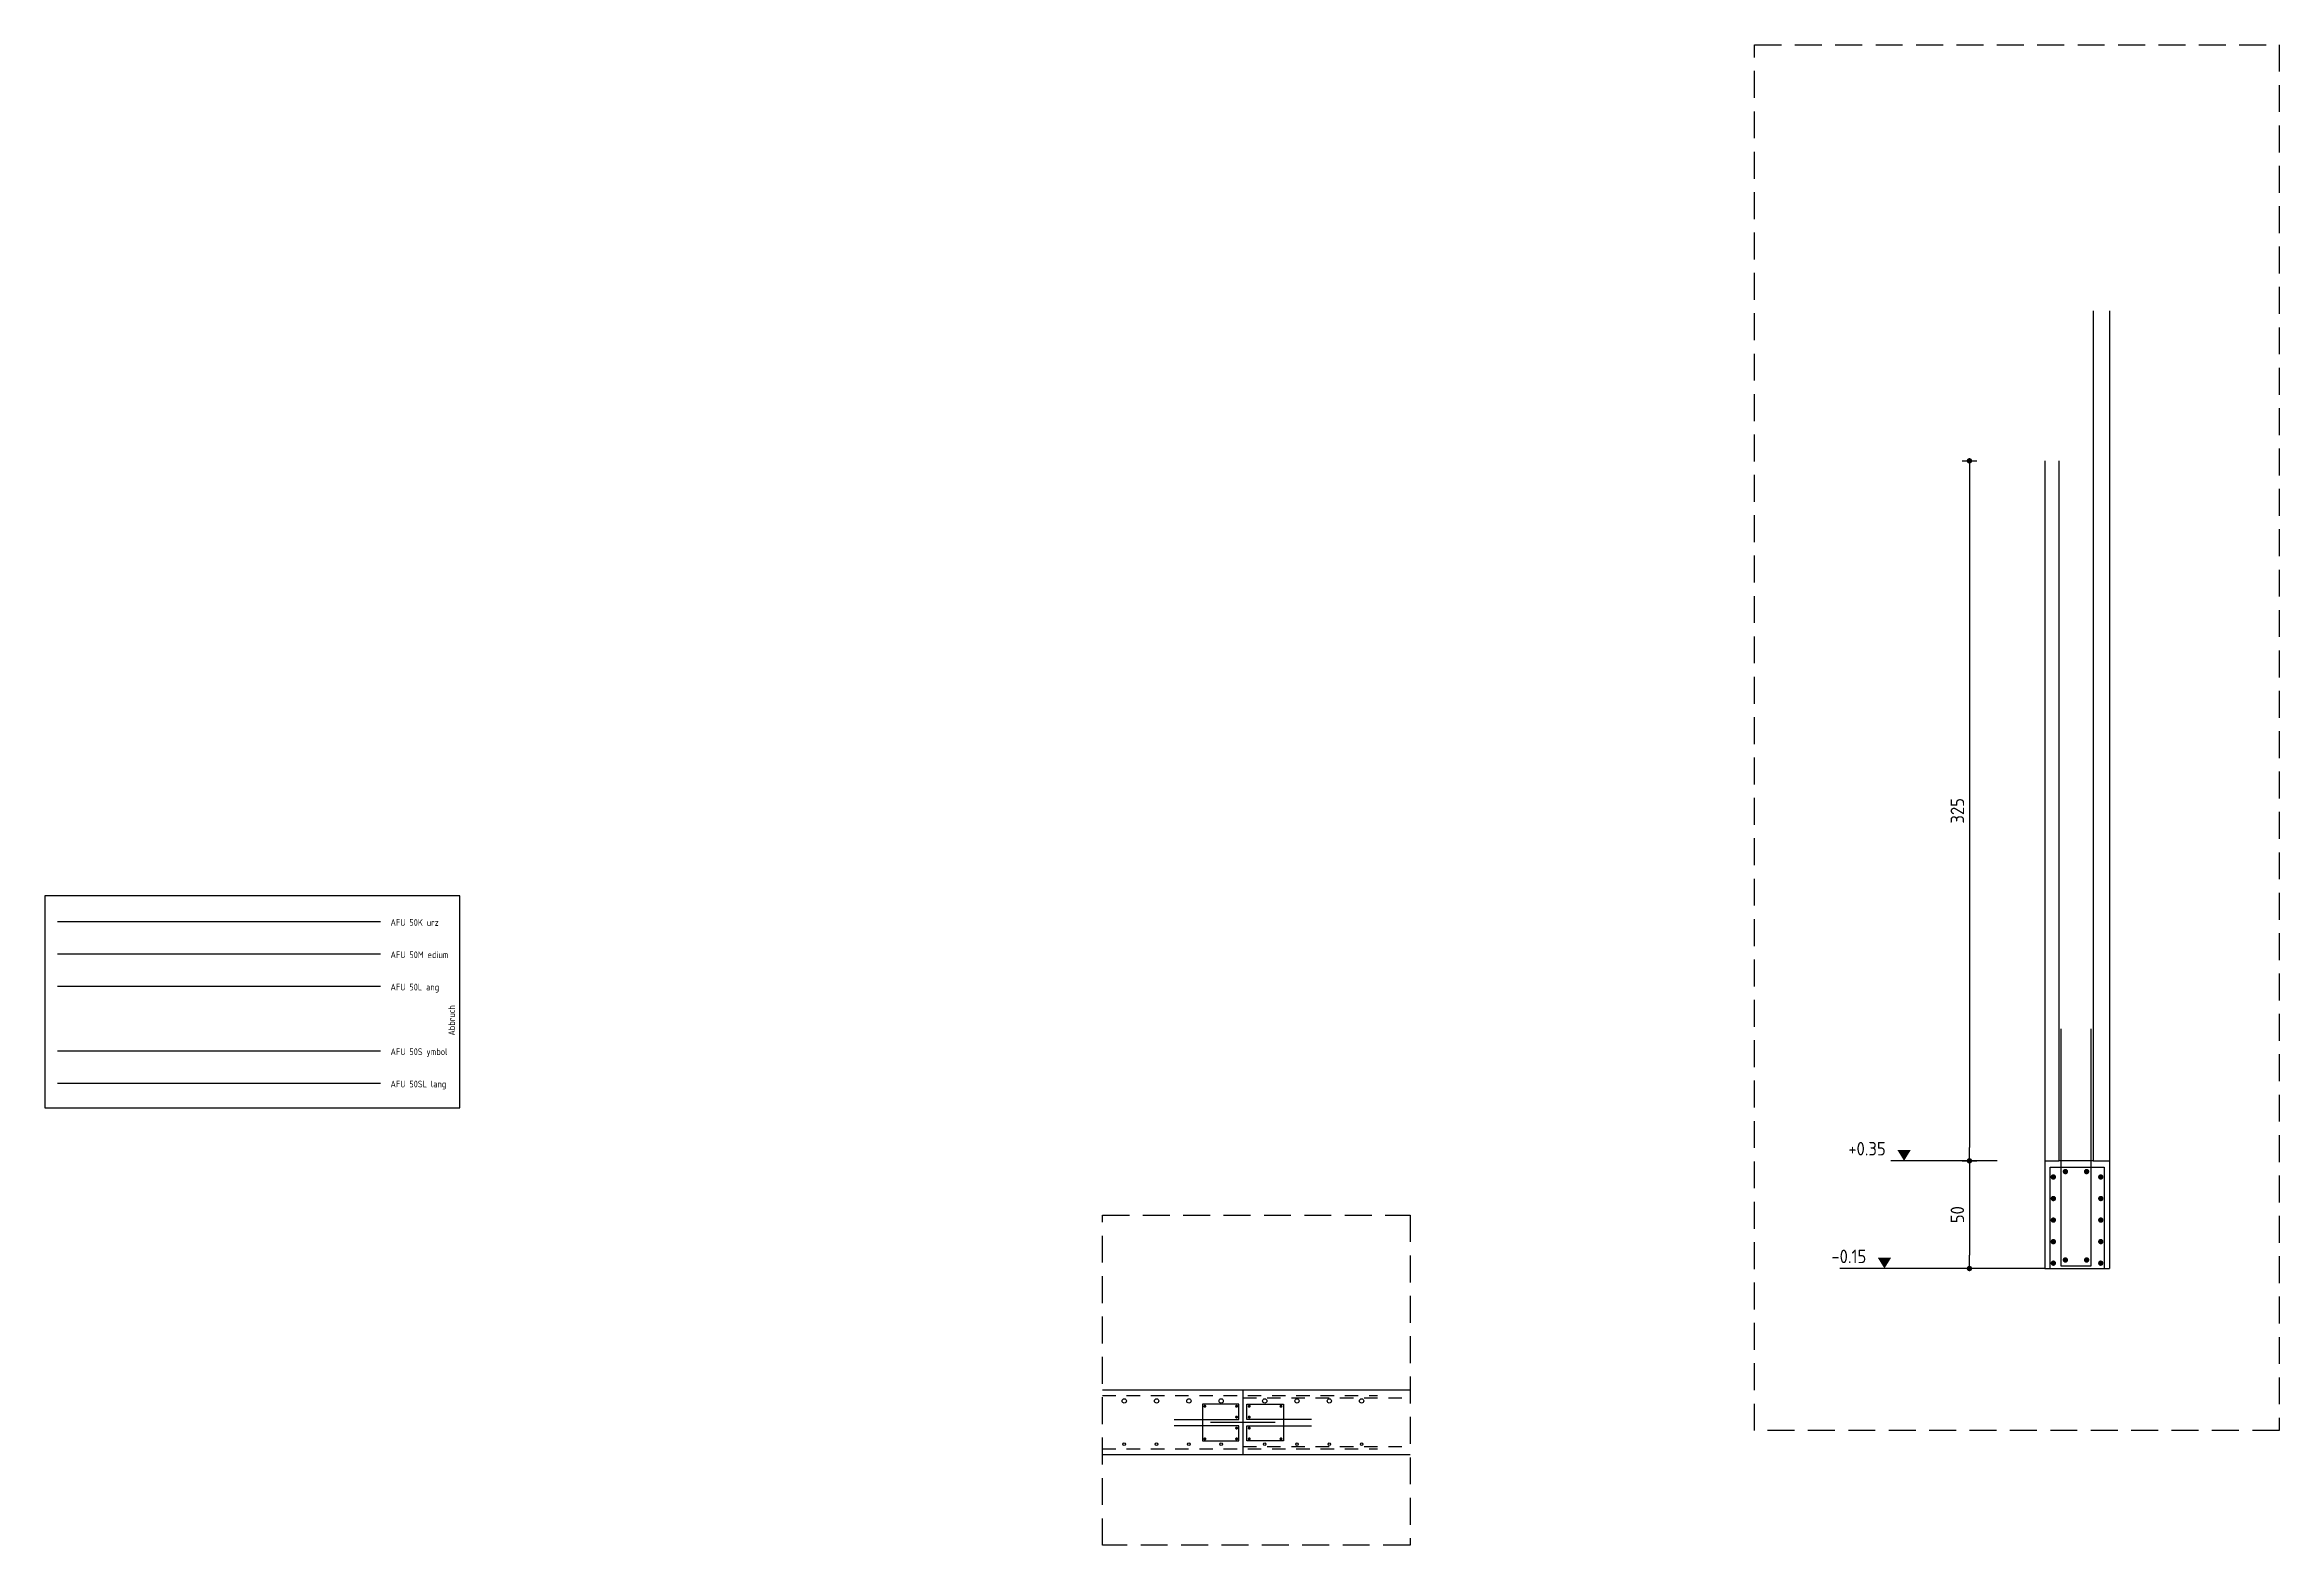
# Model space of a CAD drawing. Extents: x -13 to 84.9, y 0 to 56.9.
# Drawn here: x 4.6 to 25.34, y 42.98 to 56.91 of the extents above; entities that cross this region are included whole.
import ezdxf

# ---------------------------------------------------------------- set-up
doc = ezdxf.new("R2010")
doc.units = 0
doc.header["$LTSCALE"] = 0.5
for name, pattern in [('AUSGEZOGEN', [1000.01, 1000, 0.01]), ('DASHED', [0.75, 0.5, -0.25]), ('HIDDEN', [0.375, 0.25, -0.125]), ('STRICHLINIE', [0.75, 0.5, -0.25])]:
    doc.linetypes.add(name, pattern=pattern)
for name, color, linetype in [('AFU', 7, 'Continuous'), ('BETON', 7, 'Continuous'), ('DETAIL', 7, 'Continuous'), ('HILFE', 7, 'Continuous'), ('koten', 7, 'Continuous'), ('MASSE', 7, 'Continuous'), ('RND', 7, 'Continuous')]:
    doc.layers.add(name, color=color, linetype=linetype)
doc.styles.add('txt', font='isocp.shx')
doc.linetypes.add('ABBRUCH', pattern='A,0.15,-0.15,["x",Standard,S=0.07,R=0,X=-0.1,Y=-0.0238],-0.005', length=0.305)
doc.linetypes.add('AFU_50K', pattern='A,0.15,["/",Standard,S=0.2,R=0,X=-0.01,Y=-0.1],0.07,["/",Standard,S=0.2,R=0,X=-0.01,Y=-0.1],0.15', length=0.37)
doc.linetypes.add('AFU_50L', pattern='A,0.75,["/",Standard,S=0.2,R=0,X=-0.01,Y=-0.1],0.07,["/",Standard,S=0.2,R=0,X=-0.01,Y=-0.1],0.75', length=1.57)
doc.linetypes.add('AFU_50M', pattern='A,0.45,["/",Standard,S=0.2,R=0,X=-0.01,Y=-0.1],0.07,["/",Standard,S=0.2,R=0,X=-0.01,Y=-0.1],0.45', length=0.97)
doc.linetypes.add('AFU_50S', pattern='A,0,-0.15,["/",Standard,S=0.2,R=0,X=-0.01,Y=-0.1],0,-0.07,["/",Standard,S=0.2,R=0,X=-0.01,Y=-0.1],-0.15', length=0.37)
doc.linetypes.add('AFU_50SL', pattern='A,0,-0.75,["/",Standard,S=0.2,R=0,X=-0.01,Y=-0.1],0,-0.07,["/",Standard,S=0.2,R=0,X=-0.01,Y=-0.1],-0.75', length=1.57)
doc.dimstyles.new('DOT_I', dxfattribs={"dimscale": 0.5, "dimtxt": 0.25, "dimasz": 0.25, "dimexe": 0.1, "dimexo": 0.3, "dimgap": 0.1, "dimtad": 1, "dimdec": 3, "dimzin": 3, "dimtxsty": 'txt', "dimblk": 'DOT', "dimblk1": 'DOT', "dimblk2": 'DOT', "dimsah": 1, "dimcen": 0.1, "dimse1": 1, "dimse2": 1, "dimazin": 0, "dimtfac": 1, "dimtdec": 4, "dimtix": 1, "dimtmove": 2, "dimatfit": 3, "dimfxl": 0, "dimtvp": 1, "dimtolj": 1, "dimtzin": 0, "dimarcsym": 0})

# ---------------------------------------------------------------- blocks, each defined once
blk = doc.blocks.new('DOT')
at = {"layer": 'MASSE', "color": 7, "linetype": 'Continuous'}
for p, q in [((0, 0), (-1, 0)), ((0, 0.54), (0, -0.54))]:
    blk.add_line(p, q, dxfattribs=at)
at = {"layer": 'MASSE', "color": 7, "linetype": 'Continuous', "const_width": 0.2}
blk.add_lwpolyline([(-0.1, 0, 1), (0.1, 0, 1)], format="xyb", close=True, dxfattribs=at)
blk = doc.blocks.new('*D1233')
at = {"layer": 'Defpoints', "color": 0, "linetype": 'AUSGEZOGEN', "transparency": 16777216}
for p in [(22.468, 46.548), (22.468, 45.548), (22.468, 45.548)]:
    blk.add_point(p, dxfattribs=at)
at = {"layer": 'MASSE', "color": 0, "linetype": 'AUSGEZOGEN', "lineweight": -2, "transparency": 16777216}
blk.add_line((22.468, 46.423), (22.468, 45.673), dxfattribs=at)
at = {"layer": 'MASSE', "color": 0, "linetype": 'AUSGEZOGEN', "lineweight": -2, "transparency": 16777216, "xscale": 0.125, "yscale": 0.125, "zscale": 0.125}
for p, rotation in [((22.468, 46.548), 90), ((22.468, 45.548), 270)]:
    blk.add_blockref('DOT', p, dxfattribs=dict(at, rotation=rotation))
at = {"layer": 'MASSE', "color": 0, "linetype": 'AUSGEZOGEN', "transparency": 16777216, "insert": (22.356, 46.048), "char_height": 0.125, "attachment_point": 5, "rotation": 90, "style": 'txt'}
blk.add_mtext('\\A1;50', dxfattribs=at)
blk = doc.blocks.new('*D1234')
at = {"layer": 'Defpoints', "color": 0, "linetype": 'AUSGEZOGEN', "transparency": 16777216}
for p in [(22.468, 53.048), (22.468, 46.548), (22.468, 46.548)]:
    blk.add_point(p, dxfattribs=at)
at = {"layer": 'MASSE', "color": 0, "linetype": 'AUSGEZOGEN', "lineweight": -2, "transparency": 16777216}
blk.add_line((22.468, 52.923), (22.468, 46.673), dxfattribs=at)
at = {"layer": 'MASSE', "color": 0, "linetype": 'AUSGEZOGEN', "lineweight": -2, "transparency": 16777216, "xscale": 0.125, "yscale": 0.125, "zscale": 0.125}
for p, rotation in [((22.468, 53.048), 90), ((22.468, 46.548), 270)]:
    blk.add_blockref('DOT', p, dxfattribs=dict(at, rotation=rotation))
at = {"layer": 'MASSE', "color": 0, "linetype": 'AUSGEZOGEN', "transparency": 16777216, "insert": (22.356, 49.798), "char_height": 0.125, "attachment_point": 5, "rotation": 90, "style": 'txt'}
blk.add_mtext('\\A1;325', dxfattribs=at)
blk = doc.blocks.new('okrd_o')
at = {"layer": 'koten', "color": 7, "linetype": 'Continuous'}
blk.add_solid([(-0.125, 0.202), (0.125, 0.202), (0, 0)], dxfattribs=at)
at = {"layer": 'koten', "style": 'txt'}
blk.add_attdef('OKRD', (0.25, 0.1), '', height=0.25, dxfattribs=at)

msp = doc.modelspace()

# ---------------------------------------------------------------- linework, layer by layer
at = {"layer": 'AFU', "color": 8, "linetype": 'AFU_50K'}
for p, q in [((7.71996, 48.76754), (4.71996, 48.76754)), ((23.61728, 46.54812), (23.29728, 46.54812)), ((23.16728, 45.54812), (23.76728, 45.54812)), ((15.72416, 44.4174), (15.72416, 43.8174))]:
    msp.add_line(p, q, dxfattribs=at)
at = {"layer": 'AFU', "color": 8, "linetype": 'AFU_50M'}
msp.add_line((7.71996, 48.46754), (4.71996, 48.46754), dxfattribs=at)
at = {"layer": 'AFU', "color": 8, "linetype": 'AFU_50L'}
msp.add_line((7.71996, 48.16754), (4.71996, 48.16754), dxfattribs=at)
at = {"layer": 'AFU', "color": 8, "linetype": 'AFU_50S'}
msp.add_line((7.71996, 47.56754), (4.71996, 47.56754), dxfattribs=at)
at = {"layer": 'AFU', "color": 8, "linetype": 'AFU_50SL'}
msp.add_line((7.71996, 47.26754), (4.71996, 47.26754), dxfattribs=at)
at = {"layer": 'AFU', "color": 1, "linetype": 'AUSGEZOGEN'}
msp.add_line((16.02416, 44.1174), (15.42416, 44.1174), dxfattribs=at)
at = {"layer": 'AFU', "color": 8, "linetype": 'ABBRUCH'}
msp.add_lwpolyline([(4.60142, 47.04139), (8.45597, 47.04139), (8.45597, 49.00815), (4.60142, 49.00815)], close=True, dxfattribs=at)
at = {"layer": 'BETON', "color": 6, "linetype": 'AUSGEZOGEN'}
for p, q in [((23.61728, 54.44086), (23.61728, 46.54812)), ((23.76728, 54.44086), (23.76728, 45.54812)), ((23.16728, 53.04812), (23.16728, 45.54812)), ((23.29728, 53.04812), (23.29728, 46.54812)), ((23.16728, 46.54812), (23.29728, 46.54812)), ((23.61728, 46.54812), (23.76728, 46.54812)), ((23.16728, 45.54812), (21.26431, 45.54812))]:
    msp.add_line(p, q, dxfattribs=at)
at = {"layer": 'BETON', "color": 6, "linetype": 'AUSGEZOGEN', "lineweight": -2}
for p, q in [((17.27513, 44.4174), (14.41982, 44.4174)), ((17.27513, 43.8174), (14.41982, 43.8174))]:
    msp.add_line(p, q, dxfattribs=at)
at = {"layer": 'DETAIL', "color": 102, "linetype": 'STRICHLINIE'}
for points in [[(25.34451, 56.91204), (25.34451, 44.04268), (20.47312, 44.04268), (20.47312, 56.91204)], [(14.41982, 42.97773), (14.41982, 46.04431), (17.27513, 46.04431), (17.27513, 42.97773)]]:
    msp.add_lwpolyline(points, close=True, dxfattribs=at)
at = {"layer": 'HILFE', "color": 102, "linetype": 'AUSGEZOGEN'}
msp.add_line((22.72558, 46.54812), (21.73942, 46.54812), dxfattribs=at)
at = {"layer": 'RND', "color": 1, "linetype": 'AUSGEZOGEN'}
for points in [[(23.31728, 47.77313), (23.31728, 45.57313), (23.59728, 45.57313), (23.59728, 47.77313)], [(23.21728, 45.54812), (23.21728, 46.48812), (23.71728, 46.48812), (23.71728, 45.54812)], [(15.08738, 44.1474), (15.68738, 44.1474), (15.68738, 44.2874), (15.34738, 44.2874), (15.34738, 43.9474), (15.68738, 43.9474), (15.68738, 44.0874), (15.08738, 44.0874)], [(16.36095, 44.1474), (15.76095, 44.1474), (15.76095, 44.2874), (16.10095, 44.2874), (16.10095, 43.9474), (15.76095, 43.9474), (15.76095, 44.0874), (16.36095, 44.0874)]]:
    msp.add_lwpolyline(points, dxfattribs=at)
at = {"layer": 'RND', "color": 7, "linetype": 'AUSGEZOGEN'}
for points, const_width in [([(23.34636, 46.44777, 1), (23.37136, 46.44777, 1)], 0.025), ([(23.5682, 46.44777, -1), (23.5432, 46.44777, -1)], 0.025), ([(23.23465, 46.3977, 1), (23.25965, 46.3977, 1)], 0.025), ([(23.69991, 46.3977, -1), (23.67491, 46.3977, -1)], 0.025), ([(23.23465, 46.1977, 1), (23.25965, 46.1977, 1)], 0.025), ([(23.69991, 46.1977, -1), (23.67491, 46.1977, -1)], 0.025), ([(23.23465, 45.9977, 1), (23.25965, 45.9977, 1)], 0.025), ([(23.69991, 45.9977, -1), (23.67491, 45.9977, -1)], 0.025), ([(23.23465, 45.7977, 1), (23.25965, 45.7977, 1)], 0.025), ([(23.34636, 45.62732, 1), (23.37136, 45.62732, 1)], 0.025), ([(23.5682, 45.62732, -1), (23.5432, 45.62732, -1)], 0.025), ([(23.69991, 45.7977, -1), (23.67491, 45.7977, -1)], 0.025), ([(23.23465, 45.5977, 1), (23.25965, 45.5977, 1)], 0.025), ([(23.69991, 45.5977, -1), (23.67491, 45.5977, -1)], 0.025), ([(15.37775, 44.26873, -1), (15.36375, 44.26873, -1)], 0.014), ([(15.67235, 44.26873, -1), (15.65835, 44.26873, -1)], 0.014), ([(15.77598, 44.26873, 1), (15.78998, 44.26873, 1)], 0.014), ([(16.07058, 44.26873, 1), (16.08458, 44.26873, 1)], 0.014), ([(15.37775, 43.96607, 1), (15.36375, 43.96607, 1)], 0.014), ([(15.67235, 44.16859, -1), (15.65835, 44.16859, -1)], 0.014), ([(15.67235, 44.06622, 1), (15.65835, 44.06622, 1)], 0.014), ([(15.67235, 43.96607, 1), (15.65835, 43.96607, 1)], 0.014), ([(15.77598, 44.16859, 1), (15.78998, 44.16859, 1)], 0.014), ([(15.77598, 44.06622, -1), (15.78998, 44.06622, -1)], 0.014), ([(15.77598, 43.96607, -1), (15.78998, 43.96607, -1)], 0.014), ([(16.07058, 43.96607, -1), (16.08458, 43.96607, -1)], 0.014)]:
    msp.add_lwpolyline(points, format="xyb", close=True, dxfattribs=dict(at, const_width=const_width))
at = {"layer": 'RND', "color": 7, "linetype": 'HIDDEN'}
for points in [[(14.41982, 44.36911), (16.97416, 44.36911)], [(15.72416, 44.34624), (17.27513, 44.34624)], [(14.41982, 43.87405), (16.97416, 43.87405)], [(15.72416, 43.89474), (17.27513, 43.89474)]]:
    msp.add_lwpolyline(points, dxfattribs=at)
at = {"layer": 'RND', "color": 7, "linetype": 'AUSGEZOGEN'}
for centre, radius in [((14.6222, 44.31873), 0.02), ((14.9222, 44.31873), 0.02), ((15.2222, 44.31873), 0.02), ((15.5222, 44.31873), 0.02), ((15.92613, 44.31873), 0.02), ((16.22613, 44.31873), 0.02), ((16.52613, 44.31873), 0.02), ((16.82613, 44.31873), 0.02), ((14.6222, 43.91723), 0.012), ((14.9222, 43.91723), 0.012), ((15.2222, 43.91723), 0.012), ((15.5222, 43.91723), 0.012), ((15.92613, 43.91723), 0.012), ((16.22613, 43.91723), 0.012), ((16.52613, 43.91723), 0.012), ((16.82613, 43.91723), 0.012)]:
    msp.add_circle(centre, radius, dxfattribs=at)

# ---------------------------------------------------------------- block references
at = {"layer": 'koten', "color": 7, "linetype": 'DASHED'}
ref = msp.add_blockref('okrd_o', (21.86144, 46.54812), dxfattribs=dict(at, xscale=-0.5, yscale=0.5, zscale=0.5))
ref.add_attrib('OKRD', '+0.35', (21.34377, 46.59812), dxfattribs={"height": 0.125, "style": 'txt'})
ref = msp.add_blockref('okrd_o', (21.67928, 45.54812), dxfattribs=dict(at, xscale=-0.5, yscale=0.5, zscale=0.5))
ref.add_attrib('OKRD', '-0.15', (21.1866, 45.59812), dxfattribs={"height": 0.125, "style": 'txt'})

# ---------------------------------------------------------------- texts
at = {"layer": 'AFU', "color": 8, "linetype": 'AFU_50K', "style": 'txt'}
msp.add_text('AFU 50K urz', height=0.0625, dxfattribs=at).set_placement((7.81118, 48.72986))
at = {"layer": 'AFU', "color": 8, "linetype": 'AFU_50M', "style": 'txt'}
msp.add_text('AFU 50M edium', height=0.0625, dxfattribs=at).set_placement((7.81118, 48.42986))
at = {"layer": 'AFU', "color": 8, "linetype": 'AFU_50L', "style": 'txt'}
msp.add_text('AFU 50L ang', height=0.0625, dxfattribs=at).set_placement((7.81118, 48.12986))
at = {"layer": 'AFU', "color": 8, "linetype": 'ABBRUCH', "style": 'txt'}
msp.add_text('Abbruch', height=0.0625, rotation=90, dxfattribs=at).set_placement((8.41069, 47.71084))
at = {"layer": 'AFU', "color": 8, "linetype": 'AFU_50S', "style": 'txt'}
msp.add_text('AFU 50S ymbol', height=0.0625, dxfattribs=at).set_placement((7.81118, 47.52986))
at = {"layer": 'AFU', "color": 8, "linetype": 'AFU_50SL', "style": 'txt'}
msp.add_text('AFU 50SL lang', height=0.0625, dxfattribs=at).set_placement((7.81118, 47.22986))

# ---------------------------------------------------------------- dimensions: what is measured, and where the dimension line sits
at = {"layer": 'MASSE', "color": 7, "linetype": 'AUSGEZOGEN'}
for base, p1, p2, picture, middle in [((22.46807, 46.54812), (22.46807, 53.04812), (22.46807, 46.54812), '*D1234', (22.35555, 49.79812)), ((22.46807, 45.54812), (22.46807, 46.54812), (22.46807, 45.54812), '*D1233', (22.35557, 46.04812))]:
    dim = msp.add_linear_dim(base=base, p1=p1, p2=p2, angle=90, dimstyle='DOT_I', override={"dimdec": 0, "dimlfac": 50}, dxfattribs=at)
    dim.commit()
    dim.dimension.update_dxf_attribs({"geometry": picture, "text_midpoint": middle})

doc.saveas('drawing.dxf')
